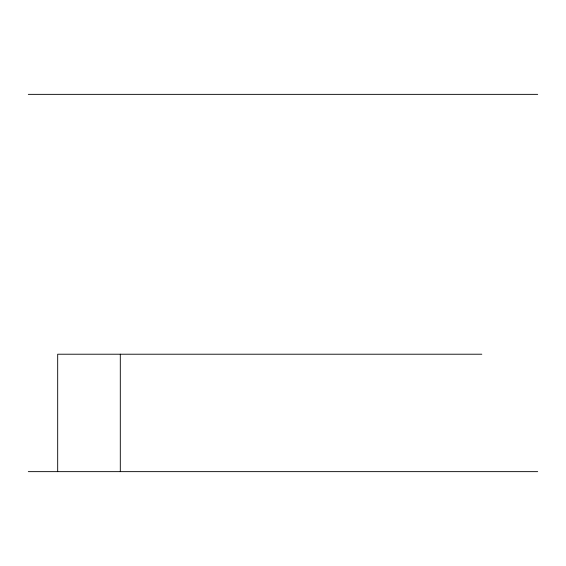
<?xml version="1.0" encoding="UTF-8"?>
<svg xmlns="http://www.w3.org/2000/svg" width="566" height="566" viewBox="0 0 566 566"><rect width="100%" height="100%" fill="white"/><g stroke="black" fill="none" stroke-linecap="round" stroke-linejoin="round"><path stroke-width="0.85" d="M28.3 94.359L537.7 94.359M481.808 354.217L57.682 354.217L57.682 471.641M28.3 471.641L537.7 471.641M120.303 354.217L120.303 471.641"/></g></svg>
